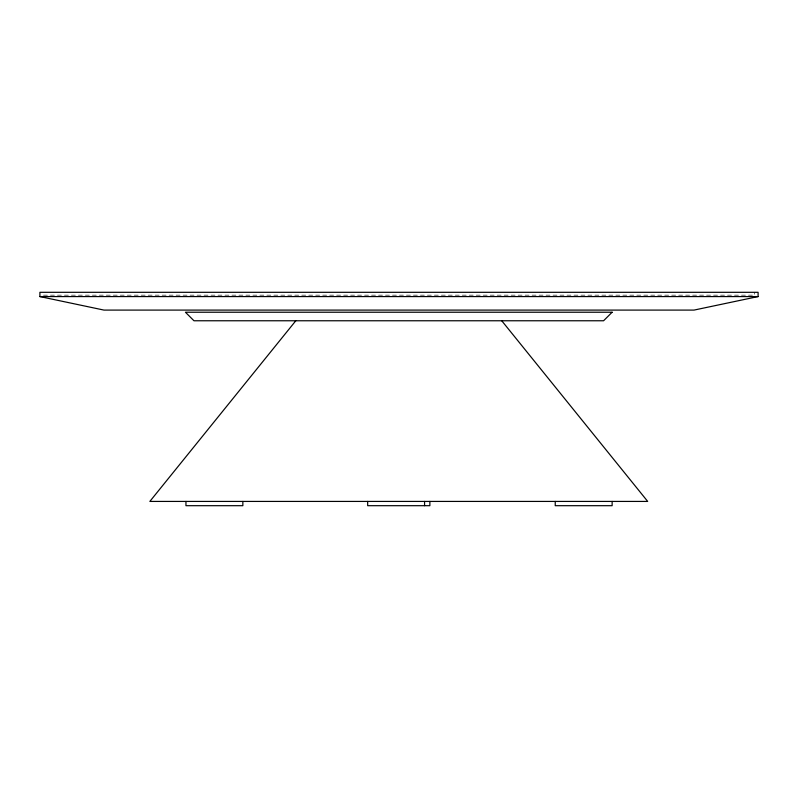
<?xml version="1.0" encoding="UTF-8"?>
<svg xmlns="http://www.w3.org/2000/svg" width="798" height="798" viewBox="0 0 798 798"><rect width="100%" height="100%" fill="white"/><g stroke="black" fill="none" stroke-linecap="round" stroke-linejoin="round"><path stroke-width="0.6" stroke-dasharray="3.99 2.99" d="M43.461 295.16L754.539 295.16L754.539 292.307"/><path stroke-width="1.2" d="M295.799 320.766L149.844 501.423L647.697 501.423L501.752 320.766M758.1 296.577L694.011 310.093L103.989 310.093L39.9 296.577L39.9 292.307L758.1 292.307L758.1 296.577L39.9 296.577M612.136 501.423L612.136 505.693L555.238 505.693L555.238 501.423M429.873 501.423L429.873 505.693L367.669 505.693L367.669 501.423M424.566 501.423L424.566 505.693M242.851 501.423L242.851 505.693L185.954 505.693L185.954 501.423M612.116 312.227L603.577 320.766L193.974 320.766L185.425 312.227L612.116 312.227"/></g></svg>
